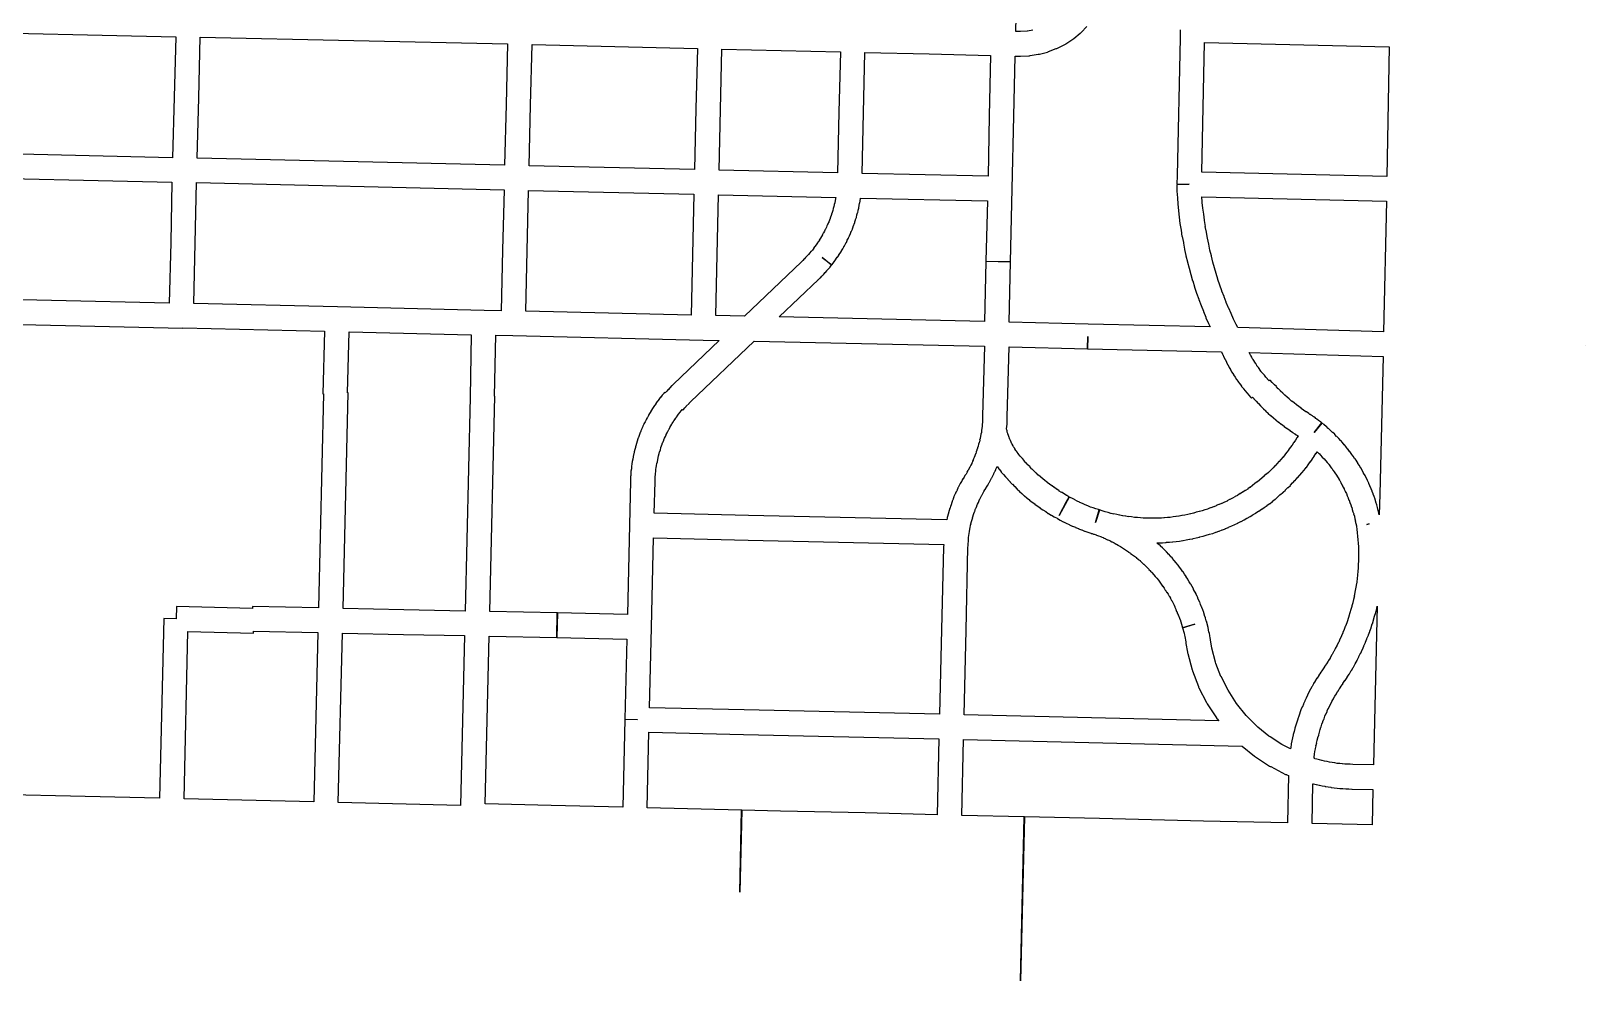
# Model space of a CAD drawing. Extents: x 0 to 1129, y 203 to 1017.
# Drawn here: x 267.8 to 339.1, y 535 to 578.5 of the extents above; entities that cross this region are included whole.
import ezdxf

# ---------------------------------------------------------------- set-up
doc = ezdxf.new("R2010")
doc.units = 0
doc.layers.get('0').update_dxf_attribs({"linetype": 'CONTINUOUS'})

msp = doc.modelspace()

# ---------------------------------------------------------------- linework, layer by layer
at = {"color": 1}
for points in [[(313.730956, 578.540338), (313.476956, 578.498005), (313.469957, 578.498005), (313.159513, 578.476782), (313.103068, 578.476782), (313.067802, 578.476782), (312.947868, 578.483781), (313.266667, 592.504536)], [(320.484353, 578.563209), (320.477354, 578.182232), (320.336243, 571.88161), (320.322245, 571.493565), (320.886689, 571.479341), (320.322245, 571.458118), (320.329244, 571.168829), (320.329244, 571.16183), (320.350467, 570.865497), (320.350467, 570.858498), (320.378689, 570.576275), (320.378689, 570.569276), (320.378689, 570.562277), (320.399912, 570.280055), (320.399912, 570.265831), (320.435179, 569.976564), (320.435179, 569.969565), (320.470445, 569.687343), (320.470445, 569.680344), (320.519846, 569.384011), (320.519846, 569.377012), (320.562179, 569.094789), (320.569178, 569.08779), (320.625622, 568.805568), (320.625622, 568.798569), (320.625622, 568.784571), (320.675, 568.502348), (320.675, 568.495349), (320.738511, 568.213127), (320.74551, 568.213127), (320.74551, 568.206128), (320.808999, 567.923906), (320.815998, 567.923906), (320.815998, 567.916907), (320.886554, 567.641729), (320.886554, 567.63473), (320.964176, 567.352507), (320.964176, 567.338509), (321.048843, 567.056287), (321.055842, 567.049288), (321.133464, 566.774132), (321.140463, 566.767133), (321.232174, 566.491978), (321.232174, 566.484979), (321.330975, 566.209823), (321.337974, 566.202824), (321.436752, 565.927669), (321.436752, 565.92067), (321.542574, 565.659626), (321.542574, 565.645627), (321.549573, 565.645627), (321.655395, 565.384561), (321.655395, 565.377561), (321.662394, 565.363563), (321.775283, 565.102496), (321.775283, 565.095497), (321.852883, 564.947342), (316.257838, 565.074319), (312.645394, 565.158986), (312.701838, 567.931831), (311.57295, 567.945829), (311.516505, 565.187095), (302.104394, 565.398785), (303.910616, 567.12034), (303.910616, 567.127339), (303.917615, 567.127339), (303.981104, 567.190828), (303.988103, 567.197827), (304.058681, 567.268383), (304.129214, 567.353049), (304.143438, 567.353049), (304.143438, 567.360048), (304.213971, 567.430626), (304.213971, 567.437626), (304.22097, 567.437626), (304.284482, 567.515248), (304.291481, 567.515248), (304.291481, 567.529246), (304.362036, 567.606869), (304.432592, 567.684491), (304.439591, 567.69149), (304.503102, 567.776157), (304.065658, 568.121868), (304.510169, 567.783201), (304.573658, 567.860823), (304.573658, 567.867823), (304.637146, 567.952489), (304.644146, 567.959488), (304.651145, 567.966487), (304.764034, 568.135821), (304.778032, 568.135821), (304.778032, 568.14282), (304.827432, 568.220442), (304.834431, 568.234441), (304.834431, 568.24144), (304.897942, 568.326106), (304.954387, 568.41784), (304.954387, 568.424839), (304.961386, 568.424839), (305.010764, 568.51655), (305.010764, 568.523549), (305.067208, 568.608216), (305.067208, 568.622214), (305.074207, 568.622214), (305.116518, 568.706881), (305.130742, 568.71388), (305.130742, 568.728104), (305.173053, 568.81277), (305.180052, 568.81277), (305.180052, 568.819769), (305.222385, 568.91148), (305.222385, 568.918479), (305.27883, 569.010213), (305.27883, 569.017212), (305.27883, 569.024211), (305.321163, 569.115945), (305.321163, 569.122944), (305.363496, 569.221699), (305.370495, 569.228698), (305.405784, 569.313365), (305.405784, 569.327363), (305.419783, 569.327363), (305.455049, 569.419074), (305.455049, 569.433298), (305.490338, 569.525009), (305.497337, 569.539007), (305.497337, 569.546006), (305.56787, 569.736495), (305.56787, 569.743494), (305.574869, 569.757492), (305.603092, 569.849226), (305.603092, 569.863224), (305.638381, 569.954935), (305.638381, 569.969159), (305.666603, 570.06087), (305.666603, 570.074868), (305.687826, 570.166602), (305.701824, 570.1806), (305.701824, 570.187599), (305.723047, 570.286377), (305.723047, 570.293376), (305.74427, 570.392176), (305.75127, 570.399175), (305.75127, 570.406174), (305.772493, 570.504975), (305.772493, 570.511974), (305.786491, 570.610752), (305.79349, 570.617751), (305.814713, 570.723573), (305.828711, 570.829395), (305.828711, 570.836394), (305.828711, 570.850392), (311.642489, 570.723392), (311.571934, 567.950548), (312.700822, 567.929324), (312.785489, 571.266614), (312.856045, 574.596836), (312.919556, 577.355547), (313.011267, 577.348548), (313.018266, 577.348548), (313.109999, 577.348548), (313.138222, 577.348548), (313.159445, 577.348548), (313.540467, 577.369771), (313.56869, 577.369771), (313.603956, 577.37677), (313.970845, 577.440281), (313.999067, 577.440281), (314.027289, 577.44728), (314.394178, 577.538991), (314.422401, 577.552989), (314.450623, 577.559988), (314.803401, 577.7011), (314.831623, 577.708099), (314.852846, 577.715098), (315.191513, 577.891498), (315.219735, 577.905496), (315.240958, 577.919494), (315.558447, 578.131161), (315.57967, 578.13816), (315.607892, 578.166382), (315.897158, 578.406294), (315.925381, 578.420292), (315.939605, 578.441515), (316.207693, 578.716693)], [(263.630822, 578.484955), (274.439933, 578.238022), (274.376444, 575.479288), (274.298822, 572.699399), (263.482667, 572.953399), (263.482667, 572.960398), (263.496665, 572.960398), (263.581332, 576.586931), (263.630822, 578.484955)], [(275.568822, 578.216889), (289.651711, 577.913489), (289.581178, 575.133622), (289.517667, 572.360778), (275.427711, 572.685333), (275.505333, 575.451111), (275.568822, 578.216889)], [(321.599266, 577.977), (330.065933, 577.779444), (329.946, 571.838667), (321.472289, 572.036222), (321.599266, 577.977)], [(290.7806, 577.885266), (298.351222, 577.708889), (298.280667, 574.936067), (298.217178, 572.156155), (290.646556, 572.332556), (290.710067, 575.1054), (290.7806, 577.885266)], [(299.480111, 577.680667), (304.912889, 577.5466), (304.842333, 574.780822), (304.778822, 572.008), (299.346067, 572.127933), (299.409556, 574.907845), (299.480111, 577.680667)], [(306.027667, 577.518378), (308.969845, 577.454889), (311.792067, 577.3914), (311.728556, 574.611489), (311.672111, 571.852778), (305.900667, 571.979778), (305.971222, 574.7526), (306.027667, 577.518378)], [(263.454444, 571.82451), (274.2706, 571.57051), (274.214155, 568.811799), (274.143622, 566.031888), (263.334511, 566.278844), (263.405044, 569.41151), (263.454444, 571.82451)], [(275.399489, 571.556399), (289.489444, 571.231844), (289.418889, 568.458999), (289.3554, 565.686177), (288.586333, 565.700175), (281.855333, 565.862442), (275.272511, 566.01062), (275.336, 568.783464), (275.399489, 571.556399)], [(290.618333, 571.203622), (298.188956, 571.027221), (298.125444, 568.26851), (298.125444, 568.261511), (298.069, 565.481645), (290.484289, 565.658023), (290.547778, 568.430845), (290.618333, 571.203622)], [(299.317845, 570.998999), (304.701222, 570.879066), (304.687224, 570.829666), (304.687224, 570.815668), (304.673226, 570.738045), (304.673226, 570.724047), (304.652003, 570.646447), (304.645004, 570.632223), (304.62378, 570.547556), (304.62378, 570.540557), (304.602557, 570.455891), (304.609556, 570.455891), (304.581334, 570.371224), (304.581334, 570.364225), (304.553112, 570.286602), (304.553112, 570.279603), (304.531889, 570.18787), (304.503667, 570.11027), (304.496668, 570.089047), (304.440223, 569.933825), (304.433224, 569.912602), (304.405002, 569.842023), (304.369735, 569.757357), (304.369735, 569.750358), (304.334446, 569.679802), (304.334446, 569.665804), (304.299157, 569.588182), (304.292158, 569.581182), (304.263936, 569.510627), (304.256937, 569.489404), (304.221648, 569.418826), (304.214649, 569.411826), (304.179382, 569.334204), (304.179382, 569.327205), (304.129982, 569.256649), (304.122983, 569.242651), (304.087716, 569.172096), (304.087716, 569.165097), (304.04536, 569.094564), (304.038361, 569.087564), (303.988961, 569.017009), (303.988961, 569.01001), (303.939583, 568.925343), (303.946583, 568.925343), (303.897182, 568.854765), (303.883184, 568.840767), (303.847895, 568.784322), (303.840896, 568.770098), (303.735051, 568.628987), (303.728052, 568.621988), (303.671608, 568.551433), (303.685606, 568.551433), (303.622095, 568.466766), (303.56565, 568.403255), (303.558651, 568.396255), (303.509251, 568.339811), (303.445762, 568.269255), (303.438763, 568.255257), (303.382319, 568.198813), (303.318807, 568.135324), (303.311808, 568.128325), (303.262431, 568.064814), (303.248433, 568.064814), (303.248433, 568.057815), (303.191988, 567.994326), (303.17799, 567.994326), (303.135657, 567.937881), (303.128657, 567.930882), (300.511035, 565.433216), (299.198702, 565.461438), (299.255146, 568.241327), (299.317845, 570.998999)], [(321.479333, 570.907288), (329.931889, 570.709733), (329.797845, 564.719577), (323.116222, 564.917133), (323.045667, 565.051177), (323.038668, 565.058176), (322.925779, 565.305109), (322.81289, 565.552042), (322.81289, 565.559042), (322.707068, 565.805975), (322.69307, 565.812974), (322.587225, 566.066974), (322.587225, 566.080972), (322.495514, 566.327928), (322.495514, 566.334927), (322.396736, 566.588927), (322.396736, 566.595926), (322.297958, 566.856993), (322.213292, 567.110993), (322.213292, 567.124991), (322.199294, 567.124991), (322.128738, 567.386035), (322.128738, 567.393034), (322.051116, 567.647034), (322.051116, 567.654034), (321.973516, 567.915078), (321.980515, 567.915078), (321.909937, 568.183189), (321.909937, 568.197187), (321.839404, 568.458231), (321.846403, 568.458231), (321.789958, 568.733409), (321.789958, 568.740409), (321.72647, 569.008542), (321.72647, 569.015541), (321.684114, 569.276586), (321.684114, 569.29081), (321.627669, 569.551854), (321.634668, 569.551854), (321.592335, 569.827032), (321.592335, 569.834031), (321.557069, 570.109209), (321.557069, 570.116208), (321.52178, 570.384319), (321.52178, 570.391318), (321.493557, 570.652362), (321.493557, 570.673586), (321.479333, 570.907288)], [(263.306289, 565.150045), (274.771556, 564.889001), (274.771556, 564.896), (281.255622, 564.747845), (281.192111, 561.869178), (281.213334, 561.869178), (280.980512, 552.061933), (277.967779, 552.125444), (277.967779, 552.040778), (274.47529, 552.125444), (274.461292, 551.561), (273.889803, 551.574998), (273.699292, 543.341154), (262.791403, 543.588109), (262.833736, 545.232042), (260.448958, 545.288487), (260.448958, 545.295486), (262.833736, 545.239042), (262.981892, 551.835975), (263.144181, 558.439975), (263.137182, 558.439975), (263.306289, 565.150045)], [(282.384511, 564.719668), (287.9866, 564.585601), (287.930155, 561.721045), (287.937154, 561.721045), (287.711377, 551.920867), (284.903266, 551.977312), (282.109266, 552.033756), (282.342088, 561.925668), (282.320865, 561.925668), (282.384511, 564.719668)], [(289.115489, 564.557378), (289.898667, 564.54338), (298.612289, 564.338758), (299.353111, 564.32476), (297.250556, 562.313915), (297.18, 562.243359), (297.173001, 562.23636), (297.166002, 562.23636), (297.024891, 562.081116), (297.024891, 562.074116), (297.017892, 562.074116), (296.947359, 561.996494), (296.933135, 561.989495), (296.87669, 561.918939), (296.848468, 561.940162), (296.813201, 561.904896), (296.813201, 561.897897), (296.742646, 561.820274), (296.735647, 561.813275), (296.672158, 561.728609), (296.665159, 561.72161), (296.601648, 561.64401), (296.601648, 561.637011), (296.538136, 561.552344), (296.531137, 561.545345), (296.467649, 561.460678), (296.460649, 561.44668), (296.411272, 561.369058), (296.411272, 561.362058), (296.397048, 561.362058), (296.34767, 561.284436), (296.34767, 561.270438), (296.340671, 561.263439), (296.284227, 561.185839), (296.284227, 561.17884), (296.277228, 561.17884), (296.220783, 561.087129), (296.220783, 561.08013), (296.213784, 561.073131), (296.164384, 560.981397), (296.107939, 560.89673), (296.107939, 560.882732), (296.058539, 560.790999), (296.044541, 560.777001), (296.002185, 560.692334), (296.002185, 560.685335), (295.952807, 560.593601), (295.952807, 560.586602), (295.90343, 560.494891), (295.90343, 560.487892), (295.896431, 560.480893), (295.854097, 560.389159), (295.854097, 560.38216), (295.854097, 560.375161), (295.811764, 560.283428), (295.811764, 560.276429), (295.762386, 560.177673), (295.762386, 560.170674), (295.727097, 560.086008), (295.720098, 560.072009), (295.720098, 560.06501), (295.684832, 559.96621), (295.649565, 559.874499), (295.642566, 559.860501), (295.642566, 559.853502), (295.614344, 559.761791), (295.607345, 559.761791), (295.607345, 559.747793), (295.579123, 559.656059), (295.572124, 559.656059), (295.572124, 559.642061), (295.543901, 559.550327), (295.543901, 559.536329), (295.508635, 559.444618), (295.508635, 559.430394), (295.508635, 559.423395), (295.480413, 559.324617), (295.45919, 559.218795), (295.45919, 559.211796), (295.45919, 559.204797), (295.409789, 559.007241), (295.40279, 559.000242), (295.40279, 558.993243), (295.388792, 558.887399), (295.388792, 558.880399), (295.367569, 558.781599), (295.367569, 558.7746), (295.353345, 558.668755), (295.353345, 558.654757), (295.332122, 558.563024), (295.332122, 558.549025), (295.332122, 558.542026), (295.325123, 558.443226), (295.325123, 558.436227), (295.3039, 558.337449), (295.3039, 558.33045), (295.3039, 558.323451), (295.2969, 558.111784), (295.289901, 558.104785), (295.289901, 558.090787), (295.289901, 557.999053), (295.289901, 557.985055), (295.282902, 557.87921), (295.233502, 555.868388), (295.141791, 551.754988), (291.938546, 551.832611), (291.910324, 550.703722), (295.113569, 550.626099), (295.021835, 546.964277), (295.58628, 546.943054), (295.58628, 546.936055), (295.021835, 546.950053), (294.930102, 542.928387), (291.656324, 542.998942), (288.622458, 543.076565), (288.812946, 550.767098), (291.910324, 550.703609), (291.924548, 551.832498), (288.841259, 551.895986), (289.067037, 561.773764), (289.053039, 561.773764), (289.115489, 564.557378)], [(316.244111, 564.507978), (316.230113, 563.943534), (322.375513, 563.802423), (322.375513, 563.795424), (322.424891, 563.689579), (322.43189, 563.68258), (322.481267, 563.562647), (322.481267, 563.555648), (322.537712, 563.449826), (322.537712, 563.442826), (322.544711, 563.442826), (322.601155, 563.337004), (322.601155, 563.330005), (322.601155, 563.316007), (322.6576, 563.210162), (322.6576, 563.203163), (322.721089, 563.097319), (322.721089, 563.09032), (322.784577, 562.984475), (322.791576, 562.977476), (322.855088, 562.871631), (322.925621, 562.765809), (322.925621, 562.751811), (322.996199, 562.645966), (323.066732, 562.540144), (323.066732, 562.533145), (323.13731, 562.43439), (323.144309, 562.427391), (323.214865, 562.328613), (323.214865, 562.321614), (323.221864, 562.321614), (323.292397, 562.222814), (323.292397, 562.215815), (323.377063, 562.117037), (323.384062, 562.110038), (323.454618, 562.011282), (323.461617, 562.011282), (323.532195, 561.919549), (323.539194, 561.919549), (323.553193, 561.905551), (323.630792, 561.820884), (323.630792, 561.813885), (323.708415, 561.722151), (323.715414, 561.715152), (323.743636, 561.679886), (323.793036, 561.722219), (323.849481, 561.658708), (323.849481, 561.651709), (323.96237, 561.545864), (323.96237, 561.538865), (324.061147, 561.425976), (324.075146, 561.425976), (324.166857, 561.320132), (324.181081, 561.306133), (324.286903, 561.200289), (324.293902, 561.19329), (324.399724, 561.094489), (324.399724, 561.08749), (324.406723, 561.08749), (324.512545, 560.988712), (324.512545, 560.981713), (324.625434, 560.882958), (324.625434, 560.875959), (324.639432, 560.875959), (324.752321, 560.777181), (324.752321, 560.770182), (324.86521, 560.685515), (324.872209, 560.671291), (324.992165, 560.57958), (324.999164, 560.57958), (325.112053, 560.48787), (325.112053, 560.48087), (325.119052, 560.48087), (325.238985, 560.389137), (325.245984, 560.382138), (325.358873, 560.297471), (325.365872, 560.297471), (325.37987, 560.283473), (325.499826, 560.205873), (325.499826, 560.198874), (325.626826, 560.121274), (325.633825, 560.121274), (325.633825, 560.10705), (325.73967, 560.036517), (325.746669, 560.036517), (325.753668, 560.029518), (325.803046, 560.001296), (325.810045, 559.994297), (325.852378, 559.966074), (325.859377, 559.966074), (325.887599, 559.952076), (325.838222, 559.874454), (325.831223, 559.860456), (325.76069, 559.754634), (325.76069, 559.747634), (325.690111, 559.641812), (325.676113, 559.634813), (325.605535, 559.528991), (325.605535, 559.521992), (325.520868, 559.41617), (325.527868, 559.41617), (325.450268, 559.310326), (325.443269, 559.296327), (325.372713, 559.204594), (325.358715, 559.183371), (325.274048, 559.084593), (325.281047, 559.084593), (325.196381, 558.978748), (325.182157, 558.971749), (325.104557, 558.887082), (325.097558, 558.873084), (325.019958, 558.781351), (325.00596, 558.767353), (324.921293, 558.675619), (324.914294, 558.661621), (324.829627, 558.576954), (324.822628, 558.569955), (324.737961, 558.478222), (324.723963, 558.471222), (324.639297, 558.379511), (324.632297, 558.372512), (324.540564, 558.287846), (324.533565, 558.273622), (324.43481, 558.196022), (324.42781, 558.189023), (324.336077, 558.111423), (324.329078, 558.097425), (324.2303, 558.019802), (324.223301, 558.012803), (324.124546, 557.935181), (324.117547, 557.921183), (324.018769, 557.84356), (324.01177, 557.836561), (323.905925, 557.758939), (323.800081, 557.674272), (323.793081, 557.667273), (323.687237, 557.58965), (323.687237, 557.59665), (323.581415, 557.51905), (323.574416, 557.512051), (323.468594, 557.448562), (323.454595, 557.441563), (323.348751, 557.370985), (323.341752, 557.370985), (323.228863, 557.293385), (323.228863, 557.300384), (323.115974, 557.229806), (323.108975, 557.222807), (323.00313, 557.166362), (322.989132, 557.159363), (322.876243, 557.095852), (322.756287, 557.032341), (322.742289, 557.025342), (322.636444, 556.975941), (322.629445, 556.961943), (322.50949, 556.912543), (322.389534, 556.856098), (322.375536, 556.849099), (322.262647, 556.799699), (322.248423, 556.799699), (322.135534, 556.750299), (322.135534, 556.7433), (322.128535, 556.7433), (322.015646, 556.700967), (322.001648, 556.693967), (321.881692, 556.64459), (321.874693, 556.64459), (321.75476, 556.602257), (321.740536, 556.602257), (321.740536, 556.595257), (321.627647, 556.559968), (321.613649, 556.559968), (321.493693, 556.517635), (321.486694, 556.517635), (321.359716, 556.482369), (321.352717, 556.482369), (321.225717, 556.447079), (321.218718, 556.447079), (321.105829, 556.41179), (321.084606, 556.41179), (320.964673, 556.376524), (320.957674, 556.376524), (320.830674, 556.348302), (320.823675, 556.348302), (320.696652, 556.313035), (320.696652, 556.320034), (320.569675, 556.291812), (320.555451, 556.291812), (320.428473, 556.270589), (320.414249, 556.270589), (320.294316, 556.249366), (320.287317, 556.249366), (320.160294, 556.235368), (320.153295, 556.235368), (320.019228, 556.214145), (320.012229, 556.214145), (319.892296, 556.200146), (319.892296, 556.207145), (319.758229, 556.185922), (319.737006, 556.185922), (319.617073, 556.178923), (319.610074, 556.178923), (319.476007, 556.178923), (319.349007, 556.171924), (319.335009, 556.171924), (319.200942, 556.171924), (319.066898, 556.171924), (319.059899, 556.171924), (318.925854, 556.178923), (318.925854, 556.171924), (318.798854, 556.178923), (318.784856, 556.178923), (318.6649, 556.185922), (318.657901, 556.185922), (318.530901, 556.200146), (318.516903, 556.200146), (318.389903, 556.214145), (318.382904, 556.214145), (318.24886, 556.235368), (318.107749, 556.249366), (318.107749, 556.242367), (317.987793, 556.270589), (317.973795, 556.270589), (317.853839, 556.284813), (317.832616, 556.284813), (317.719727, 556.313035), (317.705503, 556.313035), (317.578526, 556.341257), (317.571526, 556.341257), (317.437482, 556.376524), (317.437482, 556.362526), (317.317526, 556.397815), (317.303528, 556.397815), (317.183595, 556.433081), (317.176596, 556.433081), (317.049596, 556.468348), (317.042597, 556.468348), (316.90853, 556.517748), (316.788597, 556.553014), (316.788597, 556.546015), (316.598086, 555.974527), (316.774463, 556.560126), (316.75324, 556.560126), (316.739242, 556.567126), (316.619309, 556.602392), (316.499353, 556.644725), (316.492354, 556.644725), (316.372421, 556.687059), (316.365422, 556.687059), (316.252533, 556.743503), (316.245534, 556.743503), (316.125578, 556.792903), (316.118579, 556.792903), (316.00569, 556.849348), (315.998691, 556.849348), (315.878735, 556.898725), (315.871736, 556.912724), (315.758847, 556.962124), (315.645958, 557.018568), (315.63196, 557.025567), (315.519071, 557.089056), (315.399115, 557.1455), (314.940493, 556.305901), (315.272115, 556.940901), (315.392048, 557.152567), (315.385049, 557.159566), (315.37805, 557.159566), (315.27925, 557.223055), (315.272251, 557.223055), (315.159362, 557.293611), (315.039429, 557.364166), (315.039429, 557.350168), (314.933584, 557.420724), (314.926585, 557.434722), (314.82074, 557.505277), (314.813741, 557.505277), (314.714941, 557.575833), (314.707942, 557.582832), (314.609164, 557.653365), (314.602165, 557.653365), (314.496343, 557.730987), (314.390521, 557.80861), (314.383522, 557.822608), (314.291788, 557.893186), (314.27779, 557.900185), (314.186056, 557.977808), (314.179057, 557.977808), (314.094391, 558.055407), (314.073167, 558.069406), (313.988501, 558.147028), (313.974503, 558.154027), (313.889836, 558.245738), (313.882837, 558.245738), (313.791103, 558.330405), (313.784104, 558.337404), (313.692393, 558.422071), (313.685394, 558.42907), (313.600727, 558.513736), (313.600727, 558.527735), (313.508994, 558.612401), (313.501995, 558.6194), (313.424395, 558.711134), (313.410397, 558.718133), (313.332774, 558.809844), (313.325775, 558.816843), (313.248153, 558.915621), (313.234155, 558.92262), (313.156532, 559.007287), (313.149533, 559.021511), (313.071911, 559.113222), (313.071911, 559.12722), (313.057913, 559.134219), (313.008535, 559.204752), (313.001536, 559.211751), (312.980313, 559.239973), (312.973314, 559.246972), (312.95209, 559.275194), (312.945091, 559.282194), (312.902758, 559.359816), (312.895759, 559.373814), (312.874536, 559.395037), (312.867537, 559.41626), (312.846314, 559.444483), (312.846314, 559.451482), (312.832315, 559.479704), (312.825316, 559.493702), (312.775939, 559.564258), (312.76894, 559.585481), (312.76194, 559.606704), (312.754941, 559.620702), (312.733718, 559.655969), (312.733718, 559.662968), (312.698452, 559.733523), (312.691453, 559.761746), (312.67023, 559.782969), (312.656006, 559.832346), (312.656006, 559.839345), (312.649006, 559.874612), (312.642007, 559.874612), (312.642007, 559.881611), (312.627783, 559.9169), (312.620784, 559.923899), (312.613785, 559.973277), (312.592562, 560.008566), (312.592562, 560.022564), (312.585563, 560.022564), (312.578564, 560.057853), (312.578564, 560.064852), (312.571565, 560.093074), (312.557566, 560.121297), (312.543342, 560.205963), (312.536343, 560.205963), (312.522345, 560.269452), (312.536343, 560.375297), (312.536343, 560.382296), (312.543342, 560.481074), (312.543342, 560.488073), (312.543342, 560.495072), (312.550342, 560.59385), (312.550342, 560.600849), (312.557341, 560.706671), (312.557341, 560.71367), (312.557341, 560.819492), (312.63494, 564.029758), (316.22623, 563.945092), (316.244111, 564.507978)], [(300.947667, 564.289267), (311.509845, 564.056423), (311.425178, 560.860267), (311.425178, 560.846269), (311.425178, 560.761602), (311.425178, 560.754603), (311.418179, 560.662892), (311.418179, 560.578226), (311.418179, 560.564228), (311.41118, 560.479561), (311.404181, 560.387827), (311.404181, 560.380828), (311.390182, 560.296162), (311.376184, 560.197384), (311.369185, 560.10565), (311.347962, 560.02805), (311.347962, 560.014052), (311.333964, 559.929386), (311.333964, 559.922386), (311.312741, 559.844764), (311.312741, 559.823541), (311.284518, 559.745941), (311.298517, 559.745941), (311.277294, 559.668341), (311.270294, 559.647118), (311.242072, 559.569496), (311.242072, 559.562497), (311.21385, 559.470786), (311.192627, 559.393163), (311.192627, 559.386164), (311.164405, 559.308542), (311.164405, 559.287319), (311.136182, 559.209719), (311.10796, 559.132119), (311.100961, 559.132119), (311.072739, 559.040386), (311.072739, 559.033386), (311.06574, 559.033386), (311.037518, 558.955787), (310.995184, 558.864053), (311.002183, 558.864053), (310.966894, 558.786453), (310.959895, 558.76523), (310.924629, 558.694652), (310.924629, 558.687653), (310.882295, 558.610031), (310.847006, 558.539498), (310.840007, 558.518274), (310.75534, 558.370119), (310.748341, 558.355895), (310.705985, 558.285362), (310.712985, 558.285362), (310.663607, 558.200695), (310.663607, 558.193696), (310.614207, 558.130185), (310.571873, 558.059652), (310.571873, 558.052653), (310.522496, 557.967986), (310.508272, 557.967986), (310.465961, 557.876253), (310.458962, 557.869254), (310.458962, 557.862255), (310.402518, 557.770521), (310.402518, 557.763522), (310.310784, 557.5801), (310.296786, 557.565876), (310.296786, 557.558877), (310.25443, 557.47421), (310.25443, 557.460212), (310.212119, 557.368479), (310.20512, 557.368479), (310.169831, 557.269723), (310.155833, 557.262724), (310.113477, 557.163946), (310.113477, 557.156947), (310.07821, 557.058147), (310.071211, 557.058147), (310.071211, 557.051148), (310.035922, 556.95237), (310.035922, 556.945371), (310.000633, 556.846616), (309.993634, 556.839617), (309.965412, 556.740839), (309.958413, 556.740839), (309.958413, 556.73384), (309.93019, 556.635039), (309.93019, 556.62804), (309.923191, 556.62804), (309.894969, 556.529263), (309.894969, 556.522263), (309.85968, 556.423508), (309.85968, 556.416509), (309.85968, 556.402511), (309.831458, 556.3108), (309.831458, 556.296576), (309.803236, 556.204865), (309.803236, 556.197866), (309.782012, 556.099066), (300.701524, 556.296621), (296.376457, 556.402466), (296.411746, 557.841799), (296.411746, 557.855797), (296.418745, 557.940464), (296.418745, 557.947463), (296.418745, 558.03213), (296.418745, 558.046128), (296.432743, 558.215461), (296.432743, 558.229685), (296.446742, 558.314352), (296.453741, 558.399019), (296.453741, 558.406018), (296.467965, 558.497729), (296.481963, 558.582395), (296.481963, 558.596619), (296.496187, 558.681286), (296.496187, 558.688285), (296.51741, 558.758841), (296.51741, 558.780064), (296.552699, 558.949397), (296.559698, 558.963621), (296.573696, 559.041221), (296.601919, 559.139999), (296.623142, 559.217621), (296.630141, 559.231619), (296.658363, 559.309242), (296.658363, 559.316241), (296.679586, 559.393863), (296.679586, 559.415086), (296.707808, 559.485619), (296.707808, 559.492618), (296.743097, 559.570218), (296.743097, 559.584442), (296.77132, 559.662042), (296.778319, 559.669041), (296.806541, 559.746641), (296.81354, 559.760639), (296.848807, 559.838262), (296.848807, 559.845261), (296.884096, 559.915816), (296.884096, 559.922815), (296.919385, 559.993348), (296.926384, 560.014572), (296.96165, 560.085127), (296.96165, 560.092126), (296.996939, 560.169726), (297.010938, 560.176725), (297.046204, 560.247258), (297.053203, 560.261482), (297.088492, 560.332015), (297.095491, 560.339014), (297.137825, 560.416614), (297.187202, 560.487192), (297.194201, 560.508415), (297.22949, 560.56486), (297.23649, 560.578858), (297.278823, 560.649414), (297.285822, 560.656413), (297.3352, 560.726946), (297.342199, 560.733945), (297.38451, 560.8045), (297.391509, 560.811499), (297.440886, 560.875011), (297.447885, 560.88201), (297.497263, 560.952543), (297.553707, 561.023121), (297.560706, 561.037119), (297.60304, 561.093564), (297.617038, 561.107788), (297.659371, 561.157165), (297.687594, 561.128943), (297.708817, 561.164232), (297.772305, 561.227721), (297.779305, 561.23472), (297.835749, 561.298231), (297.842748, 561.30523), (297.969748, 561.432208), (297.976747, 561.446432), (298.040258, 561.502876), (300.947667, 564.289267)], [(323.6454, 563.767156), (329.776667, 563.590779), (329.628511, 557.283089), (329.607288, 556.323534), (329.586065, 556.408201), (329.586065, 556.4152), (329.557843, 556.528089), (329.557843, 556.535088), (329.522576, 556.662065), (329.522576, 556.669064), (329.48731, 556.781953), (329.48731, 556.788952), (329.452021, 556.908885), (329.452021, 556.915884), (329.445022, 556.922884), (329.409755, 557.035772), (329.409755, 557.049771), (329.367422, 557.16266), (329.367422, 557.169659), (329.318044, 557.282548), (329.318044, 557.296772), (329.275688, 557.402594), (329.275688, 557.409593), (329.233378, 557.522482), (329.226378, 557.529481), (329.226378, 557.543479), (329.177001, 557.649301), (329.177001, 557.6563), (329.170002, 557.6563), (329.127668, 557.762122), (329.127668, 557.769121), (329.120669, 557.77612), (329.064225, 557.896054), (329.014825, 558.008942), (328.951336, 558.121831), (328.951336, 558.12883), (328.887825, 558.234675), (328.887825, 558.248673), (328.824313, 558.354495), (328.824313, 558.361494), (328.767869, 558.467316), (328.767869, 558.474316), (328.753871, 558.474316), (328.697426, 558.580138), (328.697426, 558.587137), (328.626848, 558.685914), (328.626848, 558.692914), (328.626848, 558.707138), (328.556315, 558.798849), (328.556315, 558.812847), (328.485737, 558.90458), (328.485737, 558.918578), (328.471739, 558.918578), (328.401161, 559.024423), (328.330628, 559.116134), (328.330628, 559.123133), (328.323629, 559.137131), (328.253073, 559.228842), (328.246074, 559.228842), (328.175496, 559.327643), (328.175496, 559.334642), (328.168497, 559.334642), (328.090874, 559.43342), (328.090874, 559.440419), (328.006208, 559.53213), (328.006208, 559.539129), (327.999209, 559.539129), (327.921586, 559.637929), (327.843986, 559.736684), (327.829988, 559.736684), (327.829988, 559.743683), (327.745321, 559.82835), (327.738322, 559.842348), (327.653656, 559.919971), (327.653656, 559.92697), (327.646657, 559.92697), (327.56199, 560.018681), (327.56199, 560.02568), (327.470256, 560.10328), (327.470256, 560.110279), (327.463257, 560.110279), (327.371546, 560.194945), (327.371546, 560.201945), (327.364547, 560.201945), (327.279881, 560.286611), (327.265882, 560.286611), (327.181216, 560.371278), (327.181216, 560.378277), (327.174217, 560.378277), (327.082483, 560.455899), (327.075484, 560.455899), (327.075484, 560.462898), (326.976729, 560.533454), (326.616884, 560.103054), (326.976729, 560.547565), (326.96973, 560.547565), (326.920352, 560.582832), (326.913353, 560.589831), (326.814575, 560.660386), (326.814575, 560.667385), (326.807576, 560.667385), (326.76522, 560.702674), (326.758221, 560.702674), (326.758221, 560.716673), (326.701777, 560.751939), (326.659443, 560.787228), (326.652444, 560.787228), (326.603066, 560.822517), (326.596067, 560.822517), (326.553757, 560.857784), (326.546758, 560.864783), (326.490313, 560.900072), (326.440935, 560.935361), (326.426711, 560.935361), (326.391445, 560.963583), (326.384446, 560.970582), (326.377447, 560.970582), (326.370448, 560.977582), (326.264626, 561.04816), (326.243402, 561.055159), (326.137558, 561.125714), (326.031713, 561.210381), (326.024714, 561.21738), (325.91887, 561.287913), (325.813047, 561.365535), (325.806048, 561.372535), (325.700226, 561.457201), (325.594404, 561.541868), (325.58018, 561.541868), (325.488469, 561.633601), (325.474471, 561.640601), (325.389804, 561.7182), (325.382805, 561.725199), (325.28405, 561.809866), (325.277051, 561.816865), (325.178273, 561.901532), (325.079495, 562.00031), (325.072496, 562.007309), (324.980785, 562.09902), (324.973786, 562.106019), (324.88912, 562.190686), (324.88912, 562.20491), (324.797386, 562.289576), (324.790387, 562.296575), (324.698676, 562.395353), (324.698676, 562.402352), (324.606965, 562.508174), (324.557565, 562.465841), (324.550566, 562.479839), (324.479988, 562.550395), (324.479988, 562.557394), (324.409455, 562.635016), (324.402456, 562.642015), (324.338944, 562.726682), (324.268411, 562.804304), (324.261412, 562.811303), (324.197901, 562.888926), (324.197901, 562.902924), (324.134412, 562.980524), (324.127413, 562.994748), (324.070969, 563.079415), (324.06397, 563.086414), (324.000458, 563.164036), (324.000458, 563.171035), (323.944014, 563.262746), (323.880525, 563.347413), (323.880525, 563.361637), (323.824081, 563.446303), (323.817082, 563.453303), (323.767681, 563.545014), (323.767681, 563.552013), (323.711237, 563.629612), (323.704238, 563.650836), (323.661882, 563.735502), (323.6454, 563.767156)], [(339.068822, 564.077601), (339.075821, 564.077601), (339.075821, 564.070602), (339.068822, 564.070602), (339.068822, 564.077601)], [(326.763933, 559.216515), (326.841556, 559.145937), (326.848555, 559.138938), (326.912066, 559.068382), (326.919065, 559.061383), (326.989598, 558.976716), (327.074265, 558.899116), (327.074265, 558.892117), (327.144843, 558.814518), (327.151842, 558.800519), (327.222398, 558.722897), (327.215398, 558.722897), (327.285977, 558.645297), (327.292976, 558.638298), (327.356464, 558.553631), (327.356464, 558.546632), (327.412909, 558.46901), (327.427133, 558.462011), (327.483577, 558.3703), (327.547066, 558.285633), (327.547066, 558.271409), (327.610555, 558.186742), (327.674066, 558.095031), (327.674066, 558.088032), (327.73051, 558.003366), (327.73051, 557.989142), (327.786955, 557.911542), (327.793954, 557.897544), (327.836265, 557.805833), (327.892709, 557.707032), (327.899708, 557.700033), (327.942042, 557.615367), (327.95604, 557.601368), (327.998373, 557.516702), (327.998373, 557.509703), (328.040706, 557.410947), (328.047706, 557.403948), (328.097083, 557.312215), (328.097083, 557.305216), (328.139417, 557.206438), (328.18175, 557.10766), (328.18175, 557.100661), (328.217039, 557.001861), (328.224038, 556.994862), (328.259305, 556.896084), (328.259305, 556.889085), (328.294594, 556.790329), (328.294594, 556.78333), (328.329883, 556.684553), (328.343881, 556.677553), (328.365104, 556.578753), (328.40037, 556.472931), (328.40037, 556.465932), (328.43566, 556.374221), (328.42866, 556.374221), (328.46395, 556.268376), (328.46395, 556.254378), (328.492172, 556.148534), (328.520394, 556.042689), (328.506396, 556.042689), (328.534618, 555.936867), (328.534618, 555.929868), (328.555841, 555.831113), (328.56284, 555.809889), (328.56284, 555.795891), (328.584063, 555.668891), (328.584063, 555.661892), (328.598062, 555.513714), (328.598062, 555.506715), (328.612286, 555.344449), (328.626284, 555.189226), (328.626284, 555.182227), (328.640508, 555.026982), (328.640508, 555.019983), (328.647507, 554.871828), (328.647507, 554.850605), (328.647507, 554.702449), (328.647507, 554.69545), (328.647507, 554.547272), (328.647507, 554.533274), (328.647507, 554.385096), (328.647507, 554.371098), (328.647507, 554.215876), (328.640508, 554.060654), (328.640508, 554.053654), (328.633509, 553.89841), (328.633509, 553.884411), (328.62651, 553.7433), (328.62651, 553.736301), (328.605286, 553.574035), (328.605286, 553.567036), (328.591288, 553.418858), (328.591288, 553.404859), (328.570065, 553.256681), (328.570065, 553.249682), (328.541843, 553.101527), (328.541843, 553.087529), (328.52062, 552.939351), (328.52062, 552.932352), (328.492398, 552.784196), (328.492398, 552.769972), (328.457108, 552.614773), (328.464108, 552.614773), (328.421774, 552.452484), (328.428773, 552.452484), (328.386463, 552.304328), (328.386463, 552.297329), (328.351174, 552.156218), (328.351174, 552.134995), (328.30884, 551.993884), (328.30884, 551.986885), (328.25944, 551.838707), (328.25944, 551.831708), (328.217129, 551.690596), (328.217129, 551.676598), (328.167729, 551.52842), (328.167729, 551.521421), (328.111285, 551.38031), (328.111285, 551.373311), (328.061884, 551.2322), (328.047886, 551.210977), (327.998486, 551.07691), (327.998486, 551.069911), (327.934997, 550.9288), (327.934997, 550.921801), (327.871486, 550.780689), (327.871486, 550.77369), (327.80093, 550.632579), (327.80093, 550.62558), (327.744486, 550.491536), (327.730488, 550.484537), (327.659932, 550.343426), (327.659932, 550.329427), (327.589377, 550.202405), (327.589377, 550.188407), (327.518821, 550.061384), (327.511822, 550.047386), (327.441244, 549.920363), (327.434245, 549.906365), (327.356622, 549.779342), (327.356622, 549.765344), (327.271956, 549.645388), (327.264957, 549.624165), (327.187334, 549.50421), (327.187334, 549.49721), (327.095623, 549.370233), (327.095623, 549.363234), (327.003912, 549.22919), (327.003912, 549.222191), (326.989688, 549.215191), (326.982689, 549.193968), (326.912134, 549.095191), (326.912134, 549.088191), (326.834534, 548.975303), (326.827535, 548.968303), (326.756979, 548.841303), (326.742981, 548.841303), (326.672425, 548.72137), (326.665426, 548.707146), (326.594848, 548.594257), (326.594848, 548.587258), (326.524315, 548.460258), (326.517316, 548.453259), (326.453805, 548.333326), (326.446806, 548.333326), (326.383317, 548.206326), (326.383317, 548.199327), (326.376318, 548.199327), (326.312807, 548.065283), (326.312807, 548.058284), (326.256362, 547.931306), (326.192873, 547.804284), (326.185874, 547.790285), (326.12943, 547.67033), (326.12943, 547.66333), (326.12943, 547.656331), (326.08003, 547.529331), (326.066031, 547.522332), (326.016654, 547.395355), (326.016654, 547.388356), (325.960209, 547.254311), (325.960209, 547.247312), (325.960209, 547.240313), (325.917854, 547.106269), (325.910854, 547.106269), (325.868521, 546.972225), (325.868521, 546.965226), (325.819143, 546.831181), (325.819143, 546.824182), (325.776788, 546.690138), (325.776788, 546.683139), (325.741521, 546.549095), (325.734522, 546.542095), (325.734522, 546.535096), (325.699233, 546.401052), (325.699233, 546.394053), (325.663944, 546.260009), (325.663944, 546.25301), (325.628677, 546.111898), (325.628677, 546.104899), (325.600455, 545.970833), (325.600455, 545.963833), (325.572233, 545.829767), (325.572233, 545.822767), (325.572233, 545.808769), (325.55101, 545.681769), (325.55101, 545.667771), (325.537012, 545.597215), (325.1419, 545.801815), (324.598611, 546.154616), (324.549234, 546.189882), (324.041234, 546.592038), (324.013012, 546.62026), (324.006012, 546.627259), (323.949568, 546.69077), (323.498012, 547.128192), (323.060568, 547.685592), (322.672501, 548.285303), (322.355012, 548.920326), (322.348013, 548.920326), (322.115169, 549.520037), (322.10117, 549.576481), (322.10117, 549.58348), (321.931837, 550.211436), (321.868348, 550.606547), (321.868348, 550.613546), (321.854124, 550.684079), (321.854124, 550.691078), (321.854124, 550.698077), (321.832901, 550.789788), (321.832901, 550.796787), (321.818903, 550.888521), (321.818903, 550.89552), (321.79768, 550.97312), (321.783682, 551.05072), (321.783682, 551.064944), (321.783682, 551.071943), (321.762459, 551.149565), (321.75546, 551.156564), (321.75546, 551.170562), (321.684881, 551.452785), (321.677882, 551.452785), (321.670883, 551.474008), (321.635594, 551.586897), (321.635594, 551.593896), (321.635594, 551.600895), (321.600305, 551.720828), (321.593306, 551.727827), (321.558039, 551.840716), (321.558039, 551.847715), (321.515684, 551.967671), (321.515684, 551.97467), (321.473373, 552.087559), (321.473373, 552.094558), (321.459149, 552.108782), (321.416838, 552.214604), (321.416838, 552.221603), (321.374482, 552.334492), (321.367483, 552.334492), (321.318083, 552.447381), (321.318083, 552.461379), (321.311084, 552.468378), (321.26875, 552.5742), (321.261751, 552.581199), (321.212374, 552.687022), (321.205375, 552.694021), (321.205375, 552.70102), (321.092486, 552.912664), (321.092486, 552.926888), (321.085487, 552.933887), (321.029042, 553.039732), (321.022043, 553.039732), (321.022043, 553.046731), (320.965599, 553.152575), (320.958599, 553.152575), (320.958599, 553.159574), (320.895088, 553.265419), (320.888089, 553.265419), (320.8246, 553.371241), (320.8246, 553.385239), (320.754022, 553.491084), (320.754022, 553.498083), (320.683489, 553.603928), (320.67649, 553.603928), (320.612979, 553.70975), (320.60598, 553.70975), (320.535424, 553.815572), (320.457824, 553.921416), (320.450825, 553.928415), (320.38027, 554.027216), (320.366271, 554.034215), (320.295716, 554.125926), (320.288717, 554.132925), (320.211094, 554.231703), (320.133472, 554.323414), (320.126473, 554.337638), (320.041806, 554.422304), (320.041806, 554.429303), (320.034807, 554.429303), (319.957185, 554.521014), (319.957185, 554.528014), (319.950186, 554.528014), (319.865519, 554.619747), (319.85852, 554.619747), (319.85852, 554.626746), (319.773853, 554.711413), (319.68212, 554.803124), (319.675121, 554.810123), (319.58341, 554.887723), (319.57641, 554.901947), (319.491744, 554.986613), (319.477746, 554.986613), (319.414257, 555.043058), (319.513012, 555.050057), (319.520011, 555.050057), (319.668189, 555.050057), (319.675188, 555.050057), (319.83041, 555.057056), (319.83041, 555.07128), (319.83741, 555.07128), (319.985565, 555.078279), (319.992564, 555.078279), (320.133675, 555.092277), (320.147899, 555.092277), (320.296055, 555.1135), (320.303054, 555.1135), (320.444165, 555.127724), (320.451164, 555.127724), (320.606386, 555.155947), (320.613385, 555.155947), (320.754496, 555.184169), (320.761495, 555.184169), (320.902607, 555.212391), (320.909606, 555.212391), (320.923604, 555.212391), (321.064715, 555.233614), (321.071714, 555.247612), (321.212825, 555.268836), (321.219824, 555.268836), (321.219824, 555.282834), (321.360935, 555.304057), (321.367935, 555.318055), (321.381933, 555.318055), (321.523044, 555.353344), (321.530043, 555.353344), (321.671154, 555.395655), (321.678153, 555.395655), (321.819264, 555.438011), (321.826263, 555.438011), (321.967375, 555.480322), (321.974374, 555.480322), (322.108418, 555.536766), (322.115417, 555.536766), (322.129415, 555.536766), (322.256415, 555.586166), (322.270414, 555.586166), (322.411525, 555.642611), (322.418524, 555.642611), (322.552591, 555.692011), (322.55959, 555.706009), (322.700701, 555.755409), (322.700701, 555.762408), (322.841812, 555.818853), (322.841812, 555.825852), (322.848811, 555.825852), (322.982855, 555.889363), (322.989854, 555.889363), (323.123899, 555.952852), (323.123899, 555.959851), (323.130898, 555.959851), (323.264942, 556.023362), (323.271941, 556.030361), (323.405985, 556.100894), (323.540052, 556.171473), (323.547051, 556.178472), (323.681118, 556.249027), (323.688117, 556.256026), (323.808073, 556.326559), (323.822071, 556.340783), (323.942004, 556.411316), (323.942004, 556.418315), (323.949004, 556.418315), (324.076004, 556.495915), (324.083003, 556.495915), (324.210025, 556.587649), (324.217024, 556.587649), (324.329913, 556.672315), (324.336912, 556.672315), (324.463935, 556.764049), (324.470934, 556.771048), (324.583823, 556.855715), (324.597821, 556.855715), (324.71071, 556.947426), (324.71071, 556.954425), (324.717709, 556.954425), (324.830598, 557.046158), (324.830598, 557.053157), (324.844596, 557.053157), (324.950441, 557.151935), (324.95744, 557.151935), (324.95744, 557.158934), (325.070329, 557.257689), (325.077328, 557.257689), (325.18315, 557.349423), (325.197374, 557.363421), (325.303196, 557.455132), (325.310195, 557.469356), (325.416017, 557.575178), (325.423016, 557.575178), (325.528838, 557.681), (325.535838, 557.687999), (325.634593, 557.793821), (325.641592, 557.793821), (325.74037, 557.899666), (325.747369, 557.906665), (325.846169, 558.019554), (325.853168, 558.019554), (325.951946, 558.132443), (325.958945, 558.146667), (326.0577, 558.252489), (326.0577, 558.259488), (326.156501, 558.372377), (326.156501, 558.379376), (326.248212, 558.499309), (326.248212, 558.506308), (326.26221, 558.506308), (326.346876, 558.619197), (326.346876, 558.626196), (326.43861, 558.753174), (326.445609, 558.753174), (326.523231, 558.873129), (326.530231, 558.873129), (326.530231, 558.887128), (326.614897, 559.000017), (326.621896, 559.007016), (326.621896, 559.014015), (326.699519, 559.13397), (326.706518, 559.14097), (326.706518, 559.147969), (326.763933, 559.216515)], [(312.088378, 558.539182), (312.095377, 558.532182), (312.102376, 558.525183), (312.172909, 558.433472), (312.172909, 558.426473), (312.187133, 558.419474), (312.194132, 558.405476), (312.271754, 558.299631), (312.278753, 558.299631), (312.278753, 558.292632), (312.370464, 558.186788), (312.377463, 558.179788), (312.476241, 558.073944), (312.476241, 558.066945), (312.575019, 557.9611), (312.582018, 557.947102), (312.680773, 557.841257), (312.687772, 557.834258), (312.78655, 557.735458), (312.78655, 557.728459), (312.793549, 557.728459), (312.89235, 557.622614), (312.899349, 557.622614), (312.998127, 557.516792), (313.005126, 557.516792), (313.005126, 557.509793), (313.110948, 557.411038), (313.117947, 557.411038), (313.117947, 557.404039), (313.223769, 557.312305), (313.223769, 557.305306), (313.336658, 557.206528), (313.350656, 557.199529), (313.456501, 557.114862), (313.4635, 557.100864), (313.569344, 557.016198), (313.576343, 557.016198), (313.576343, 557.009198), (313.689232, 556.917465), (313.703231, 556.917465), (313.816119, 556.832798), (313.816119, 556.8188), (313.929008, 556.741178), (313.936007, 556.734178), (313.950006, 556.734178), (314.062895, 556.656556), (314.062895, 556.642558), (314.069894, 556.642558), (314.182783, 556.564958), (314.189782, 556.557959), (314.316759, 556.480359), (314.323758, 556.480359), (314.436647, 556.395692), (314.450645, 556.395692), (314.450645, 556.388693), (314.570578, 556.318138), (314.577578, 556.318138), (314.704578, 556.240515), (314.711577, 556.240515), (314.838599, 556.169982), (314.845598, 556.162983), (314.852598, 556.162983), (314.859597, 556.155984), (314.986597, 556.085451), (315.113597, 556.014873), (315.120596, 556.014873), (315.127595, 556.007874), (315.261662, 555.944385), (315.395706, 555.887941), (315.402705, 555.873717), (315.536749, 555.817272), (315.543748, 555.817272), (315.677793, 555.760828), (315.677793, 555.753829), (315.684792, 555.753829), (315.818836, 555.697384), (315.825835, 555.690385), (315.959879, 555.640985), (315.966879, 555.640985), (316.100923, 555.584541), (316.107922, 555.584541), (316.114921, 555.584541), (316.248988, 555.53514), (316.390099, 555.485763), (316.397098, 555.485763), (316.404097, 555.478764), (316.439386, 555.471765), (316.509942, 555.450542), (316.531165, 555.443542), (316.538164, 555.436543), (316.636942, 555.408321), (316.643941, 555.401322), (316.742696, 555.366033), (316.841497, 555.330766), (316.841497, 555.323767), (316.947319, 555.288478), (316.954318, 555.27448), (317.038984, 555.239214), (317.060207, 555.232214), (317.144874, 555.189881), (317.158872, 555.189881), (317.250583, 555.147548), (317.264807, 555.13355), (317.349474, 555.091216), (317.356473, 555.091216), (317.448184, 555.041839), (317.455183, 555.041839), (317.546917, 554.985394), (317.553916, 554.985394), (317.638582, 554.935994), (317.652581, 554.921996), (317.737247, 554.879662), (317.744246, 554.872663), (317.835957, 554.816219), (317.842956, 554.816219), (317.920579, 554.759774), (317.934577, 554.759774), (318.019244, 554.696263), (318.110977, 554.632752), (318.117976, 554.625753), (318.195599, 554.569308), (318.202598, 554.562309), (318.294309, 554.498798), (318.301308, 554.498798), (318.378908, 554.428242), (318.393132, 554.428242), (318.470732, 554.371798), (318.477731, 554.3578), (318.548264, 554.301355), (318.555263, 554.287357), (318.639929, 554.230913), (318.646929, 554.216914), (318.724528, 554.146359), (318.802128, 554.075803), (318.816352, 554.068804), (318.886885, 553.998271), (318.893884, 553.991272), (318.96444, 553.920716), (318.971439, 553.913717), (319.042017, 553.843139), (319.042017, 553.829141), (319.11255, 553.758563), (319.119549, 553.751564), (319.190105, 553.681008), (319.197104, 553.674009), (319.260615, 553.596409), (319.267614, 553.582411), (319.338147, 553.504789), (319.408725, 553.420122), (319.479258, 553.335455), (319.479258, 553.328456), (319.54277, 553.250834), (319.549769, 553.243835), (319.613257, 553.159168), (319.613257, 553.152169), (319.676746, 553.067502), (319.683745, 553.053278), (319.74019, 552.975678), (319.747189, 552.968679), (319.796566, 552.876968), (319.810565, 552.869969), (319.859965, 552.792347), (319.866964, 552.785348), (319.923408, 552.693614), (319.923408, 552.686615), (319.972809, 552.601948), (319.986807, 552.58795), (320.029163, 552.503284), (320.036162, 552.496284), (320.078495, 552.404551), (320.092493, 552.397552), (320.184204, 552.214107), (320.198428, 552.192884), (320.233695, 552.108218), (320.240694, 552.093994), (320.275983, 552.009327), (320.282982, 551.988104), (320.318249, 551.903437), (320.325248, 551.896438), (320.360537, 551.797683), (320.374535, 551.790684), (320.409801, 551.69895), (320.416801, 551.684952), (320.45209, 551.586152), (320.44509, 551.586152), (320.487424, 551.48033), (320.487424, 551.47333), (320.52269, 551.374575), (320.52269, 551.367576), (320.550913, 551.275843), (320.557912, 551.261844), (320.586134, 551.156), (321.129423, 551.311222), (321.157645, 551.311222), (320.586134, 551.156), (320.656689, 550.902), (320.656689, 550.888002), (320.670688, 550.82449), (320.670688, 550.817491), (320.691911, 550.746936), (320.706135, 550.669336), (320.706135, 550.655112), (320.720133, 550.598667), (320.720133, 550.577444), (320.734357, 550.513933), (320.734357, 550.506934), (320.741356, 550.436378), (320.741356, 550.429379), (320.811912, 550.034268), (320.811912, 549.999002), (320.82591, 549.970779), (321.023465, 549.229957), (321.037464, 549.201735), (321.044463, 549.173513), (321.319618, 548.453824), (321.326617, 548.425601), (321.340615, 548.397379), (321.686349, 547.720046), (321.707572, 547.691824), (321.721796, 547.670601), (322.138063, 547.021489), (322.152061, 546.993267), (322.173284, 546.979269), (322.257951, 546.880491), (310.573951, 547.162713), (310.665662, 551.043269), (310.750328, 554.832091), (310.764326, 554.916758), (310.764326, 554.923757), (310.764326, 555.01549), (310.764326, 555.022489), (310.771326, 555.100112), (310.771326, 555.121335), (310.778325, 555.19189), (310.778325, 555.205889), (310.785324, 555.290555), (310.785324, 555.297554), (310.799548, 555.382221), (310.799548, 555.396219), (310.806547, 555.452664), (310.806547, 555.473887), (310.820545, 555.572665), (310.820545, 555.579664), (310.841768, 555.657264), (310.841768, 555.671262), (310.855992, 555.755929), (310.877215, 555.847639), (310.877215, 555.854639), (310.905438, 555.939305), (310.891439, 555.939305), (310.919662, 556.023972), (310.919662, 556.030971), (310.947884, 556.115638), (310.976106, 556.207349), (310.962108, 556.207349), (310.99033, 556.284971), (310.997329, 556.298969), (311.025551, 556.383636), (311.025551, 556.390635), (311.053774, 556.468235), (311.060773, 556.475234), (311.088995, 556.559901), (311.088995, 556.5669), (311.117217, 556.637433), (311.124216, 556.651657), (311.152438, 556.72219), (311.159438, 556.736414), (311.18766, 556.814014), (311.194659, 556.821013), (311.229925, 556.898612), (311.272259, 556.990346), (311.26526, 556.990346), (311.300549, 557.060879), (311.307548, 557.075103), (311.385148, 557.230303), (311.399146, 557.244527), (311.434412, 557.308015), (311.441411, 557.315014), (311.483745, 557.392637), (311.526078, 557.477303), (311.540076, 557.484303), (311.575343, 557.533703), (311.575343, 557.547701), (311.617699, 557.618257), (311.624698, 557.625256), (311.681142, 557.709922), (311.681142, 557.724146), (311.730542, 557.808813), (311.730542, 557.815812), (311.737542, 557.82981), (311.836319, 558.00621), (311.836319, 558.01321), (311.843318, 558.020209), (311.892696, 558.119009), (311.935029, 558.203676), (311.942028, 558.217674), (311.942028, 558.224673), (311.984384, 558.30934), (311.984384, 558.323338), (311.998383, 558.330337), (312.033672, 558.415004), (312.033672, 558.422003), (312.076005, 558.520781), (312.088378, 558.539182)], [(329.148734, 555.921559), (329.099333, 555.900336), (329.028778, 555.893337), (329.148734, 555.921559)], [(296.347444, 555.272448), (300.679556, 555.166603), (309.640111, 554.969048), (309.626113, 554.863226), (309.626113, 554.849228), (309.541446, 551.06745), (309.449735, 547.186894), (300.489157, 547.391517), (296.157069, 547.490272), (296.255824, 551.166228), (296.347444, 555.272448)], [(329.508556, 552.14651), (329.480333, 550.841243), (329.346289, 544.865176), (328.386734, 544.886399), (328.273845, 544.893398), (328.259621, 544.893398), (328.146732, 544.893398), (328.139733, 544.893398), (328.033888, 544.900398), (328.026889, 544.900398), (327.921044, 544.914396), (327.907046, 544.914396), (327.794157, 544.928394), (327.787158, 544.928394), (327.681336, 544.935393), (327.674337, 544.935393), (327.568515, 544.956616), (327.554291, 544.956616), (327.448469, 544.970614), (327.44147, 544.970614), (327.328581, 544.998837), (327.328581, 544.991838), (327.215692, 545.02006), (327.201694, 545.02006), (327.095849, 545.041283), (327.08885, 545.041283), (326.983005, 545.069505), (326.976006, 545.069505), (326.870162, 545.097727), (326.863162, 545.097727), (326.743207, 545.133016), (326.743207, 545.126017), (326.651473, 545.14724), (326.651473, 545.161464), (326.63025, 545.161464), (326.616252, 545.168463), (326.623251, 545.224908), (326.623251, 545.231907), (326.637475, 545.344796), (326.637475, 545.366019), (326.658698, 545.478908), (326.658698, 545.485907), (326.68692, 545.605863), (326.68692, 545.619861), (326.708143, 545.746861), (326.701144, 545.746861), (326.736411, 545.866817), (326.729412, 545.866817), (326.764678, 545.979706), (326.764678, 545.993704), (326.7929, 546.11366), (326.7929, 546.120659), (326.82819, 546.226481), (326.82819, 546.247704), (326.863479, 546.360593), (326.898745, 546.487615), (326.898745, 546.494614), (326.934012, 546.600459), (326.941011, 546.614457), (326.9763, 546.734413), (327.01861, 546.847302), (327.02561, 546.8613), (327.060899, 546.967145), (327.074897, 546.981143), (327.117253, 547.094032), (327.159564, 547.206921), (327.166563, 547.21392), (327.21594, 547.319742), (327.222939, 547.340965), (327.265273, 547.44681), (327.272272, 547.453809), (327.328716, 547.559653), (327.328716, 547.566652), (327.378116, 547.672497), (327.392115, 547.686495), (327.441492, 547.79234), (327.441492, 547.799339), (327.505004, 547.898139), (327.512003, 547.912138), (327.568447, 548.010938), (327.575446, 548.017937), (327.638935, 548.123782), (327.638935, 548.130781), (327.695379, 548.229559), (327.709603, 548.236558), (327.766048, 548.34238), (327.780046, 548.349379), (327.83649, 548.448134), (327.850714, 548.455133), (327.921247, 548.553911), (327.928247, 548.56091), (327.928247, 548.575134), (327.935246, 548.589132), (327.942245, 548.596131), (328.033956, 548.730176), (328.040955, 548.730176), (328.040955, 548.737175), (328.132688, 548.878286), (328.139687, 548.878286), (328.139687, 548.892284), (328.224354, 549.033395), (328.238352, 549.040394), (328.323019, 549.188572), (328.330018, 549.195571), (328.414685, 549.336682), (328.421684, 549.350681), (328.499306, 549.498859), (328.506305, 549.505858), (328.590972, 549.654013), (328.590972, 549.668011), (328.597971, 549.67501), (328.675594, 549.823166), (328.675594, 549.830165), (328.746149, 549.98541), (328.753148, 549.992409), (328.823681, 550.147631), (328.83068, 550.147631), (328.83068, 550.161629), (328.901236, 550.309785), (328.901236, 550.316784), (328.901236, 550.323783), (328.971791, 550.478983), (328.971791, 550.485982), (329.042347, 550.641204), (329.042347, 550.655202), (329.105836, 550.817469), (329.112835, 550.831693), (329.169279, 550.986892), (329.169279, 550.993891), (329.232791, 551.156158), (329.232791, 551.163157), (329.282168, 551.33249), (329.289167, 551.339489), (329.338545, 551.501756), (329.345544, 551.508755), (329.345544, 551.515754), (329.387855, 551.678043), (329.387855, 551.685042), (329.444299, 551.854376), (329.444299, 551.861375), (329.486655, 552.023664), (329.486655, 552.037662), (329.508556, 552.14651)], [(278.010067, 550.996398), (280.952222, 550.932886), (280.768778, 543.171775), (274.828, 543.312886), (275.004378, 550.982286), (278.010067, 550.911731), (278.010067, 550.996398)], [(282.081111, 550.904664), (284.882155, 550.84822), (287.683222, 550.791775), (287.492734, 543.009509), (281.8906, 543.143553), (282.081111, 550.904664)], [(296.128734, 546.360954), (300.460822, 546.262199), (309.4214, 546.057576), (309.336734, 542.579176), (306.041778, 542.663843), (302.168289, 542.74851), (300.383222, 542.79791), (300.291489, 539.03731), (300.376155, 542.79791), (296.051111, 542.896687), (296.128734, 546.360954)], [(310.550289, 546.029354), (323.327889, 545.71891), (323.892333, 545.267354), (323.906332, 545.246131), (323.934554, 545.231907), (324.576621, 544.815641), (324.604843, 544.794417), (324.633065, 544.787418), (325.310398, 544.434641), (325.345665, 544.420642), (325.373887, 544.406644), (325.45151, 544.378422), (325.395065, 542.205311), (321.542709, 542.289977), (316.78022, 542.402866), (313.35122, 542.487533), (313.167776, 534.966311), (313.337109, 542.487533), (310.46551, 542.551022), (310.550289, 546.029354)], [(326.566378, 544.004331), (326.580602, 544.004331), (326.587601, 544.004331), (326.707534, 543.969042), (326.721758, 543.969042), (326.728757, 543.969042), (326.84869, 543.940819), (326.862914, 543.940819), (326.982847, 543.912597), (326.989846, 543.912597), (326.989846, 543.905598), (327.116869, 543.8916), (327.123868, 543.8916), (327.123868, 543.877376), (327.257935, 543.863378), (327.264934, 543.863378), (327.391934, 543.842154), (327.398933, 543.835155), (327.532977, 543.820931), (327.539977, 543.820931), (327.674021, 543.806933), (327.674021, 543.799934), (327.801021, 543.792935), (327.815019, 543.792935), (327.934975, 543.785936), (327.941974, 543.785936), (328.076041, 543.771938), (328.08304, 543.764938), (328.21004, 543.764938), (328.217039, 543.764938), (328.351083, 543.757939), (328.358082, 543.757939), (329.317638, 543.736716), (329.282349, 542.113961), (326.523638, 542.17745), (326.566378, 544.004331)]]:
    msp.add_lwpolyline(points, dxfattribs=at)

doc.saveas('drawing.dxf')
